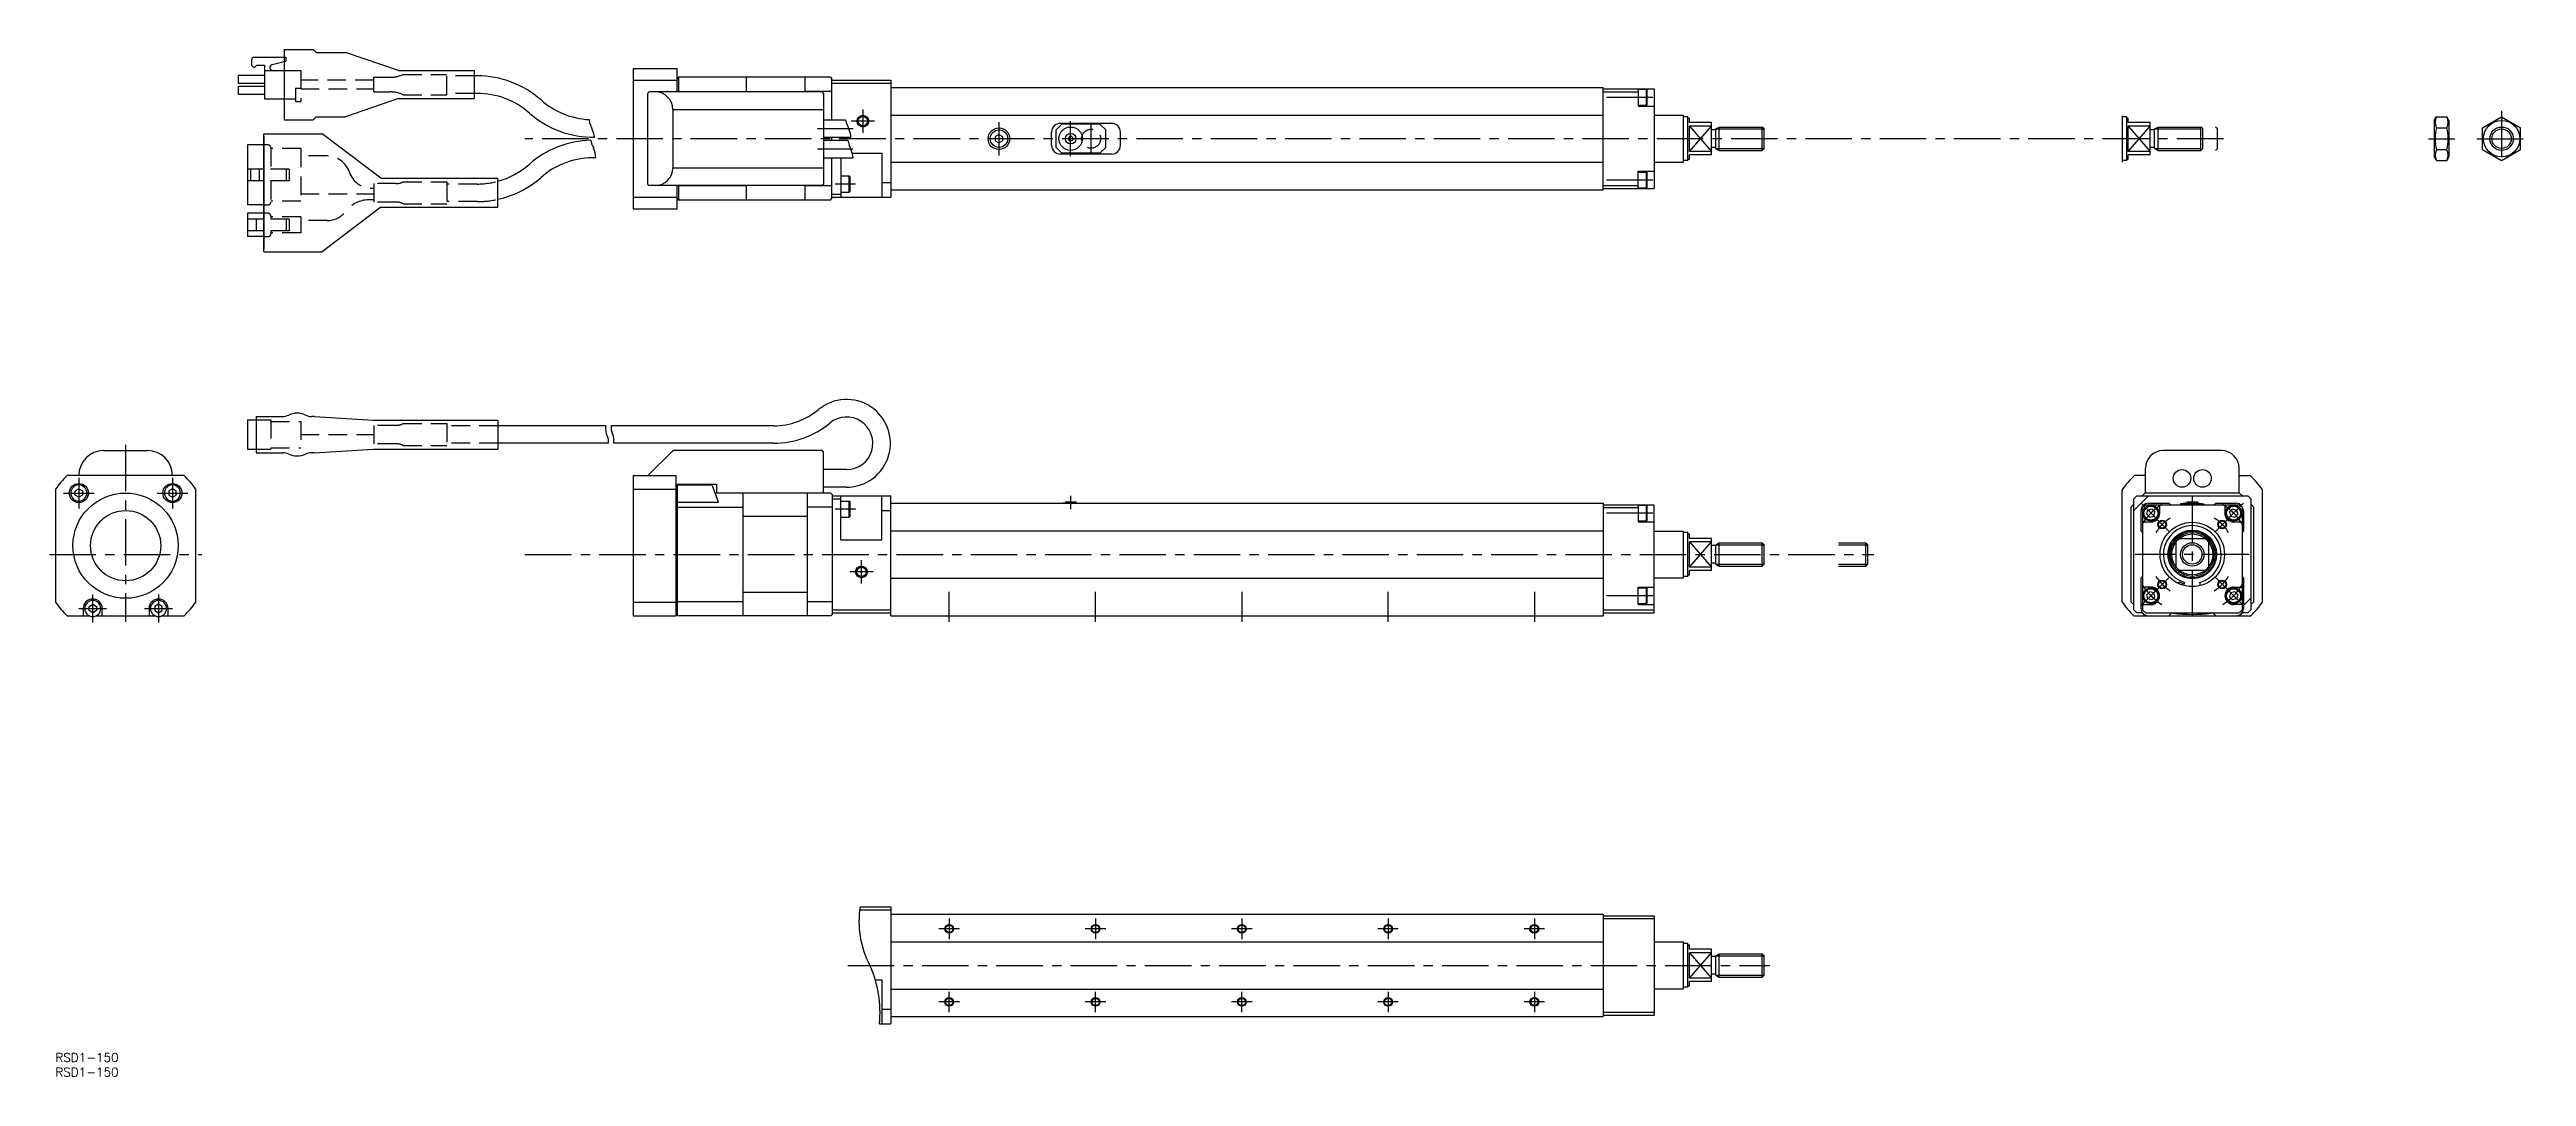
# Model space of a CAD drawing. Extents: x -2 to 845, y -8 to 343.
import ezdxf

# ---------------------------------------------------------------- set-up
doc = ezdxf.new("R2010")
doc.units = 0
doc.header["$LTSCALE"] = 0.5
for name, pattern in [('CENTER', [50.8, 31.75, -6.35, 6.35, -6.35]), ('DASHED', [19.05, 12.7, -6.35]), ('PHANTOM', [63.5, 31.75, -6.35, 6.35, -6.35, 6.35, -6.35])]:
    doc.linetypes.add(name, pattern=pattern)
for name, color, linetype in [('MSM_CENTER', 1, 'CENTER'), ('MSM_CONTINUOUS', 7, 'CONTINUOUS'), ('MSM_DASHED', 4, 'DASHED'), ('MSM_IMAGINARY', 6, 'PHANTOM'), ('MSM_NARROW', 5, 'CONTINUOUS'), ('MSM_PART_NUMBER', 7, 'CONTINUOUS')]:
    doc.layers.add(name, color=color, linetype=linetype)
doc.styles.get("Standard").update_dxf_attribs({"font": 'txt.shx', "height": 3, "bigfont": 'bigfont.shx'})

# ---------------------------------------------------------------- blocks, each defined once
blk = doc.blocks.new('*U2')
at = {"layer": 'MSM_PART_NUMBER'}
blk.add_text('RSD1-150', height=3, dxfattribs=at).set_placement((0, -3))
blk = doc.blocks.new('*U3')
at = {"layer": 'MSM_PART_NUMBER'}
blk.add_text('RSD1-150', height=3, dxfattribs=at).set_placement((0, -8))

msp = doc.modelspace()

# ---------------------------------------------------------------- linework, layer by layer
at = {"layer": 'MSM_CENTER'}
for p, q in [((276.01, 322.72), (276.01, 314.72)), ((546.01, 326.86), (527.01, 326.86)), ((836.11, 322.23), (836.11, 303.22)), ((260.51, 316.22), (272.65, 316.22)), ((280.01, 318.75), (272.01, 318.75)), ((322.51, 318.42), (322.51, 307.02)), ((347.01, 306.72), (347.01, 318.72)), ((354.01, 307.47), (354.01, 317.97)), ((741.01, 312.72), (160.51, 312.72)), ((260.51, 309.22), (272.51, 309.22)), ((811.11, 312.72), (820.11, 312.72)), ((827.61, 312.72), (844.61, 312.72)), ((273.51, 297.22), (266.51, 297.22)), ((546.01, 298.58), (527.01, 298.58)), ((24, 208.04), (24, 147.54)), ((8, 196.79), (8, 186.29)), ((40, 196.79), (40, 186.29)), ((2.75, 191.54), (13.25, 191.54)), ((34.75, 191.54), (45.25, 191.54)), ((347.01, 190.54), (347.01, 186.04)), ((712.88, 188.04), (722.6, 178.32)), ((730.38, 190.54), (730.38, 147.54)), ((747.88, 188.04), (738.16, 178.32)), ((273.51, 186.04), (266.51, 186.04)), ((546.01, 184.68), (527.01, 184.68)), ((-2, 170.54), (50, 170.54)), ((160.51, 170.54), (621.51, 170.54)), ((749.88, 170.54), (710.88, 170.54)), ((279.51, 164.54), (271.51, 164.54)), ((275.51, 160.57), (275.51, 168.57)), ((712.88, 153.04), (722.6, 162.76)), ((747.88, 153.04), (738.16, 162.76)), ((12.75, 147.29), (12.75, 156.79)), ((35.25, 156.79), (35.25, 147.29)), ((305.51, 147.54), (305.51, 157.75)), ((355.51, 147.54), (355.51, 157.75)), ((405.51, 157.75), (405.51, 147.54)), ((455.51, 147.54), (455.51, 157.75)), ((505.51, 157.75), (505.51, 147.54)), ((546.01, 156.4), (527.01, 156.4)), ((8, 152.04), (17.5, 152.04)), ((30.5, 152.04), (40, 152.04)), ((309.01, 42.5), (302.01, 42.5)), ((305.51, 46), (305.51, 39)), ((359.01, 42.5), (352.01, 42.5)), ((355.51, 46), (355.51, 39)), ((409.01, 42.5), (402.01, 42.5)), ((405.51, 46), (405.51, 39)), ((459.01, 42.5), (452.01, 42.5)), ((455.51, 46), (455.51, 39)), ((509.01, 42.5), (502.01, 42.5)), ((505.51, 46), (505.51, 39)), ((270.81, 30), (586.01, 30)), ((309.01, 17.5), (302.01, 17.5)), ((305.51, 14), (305.51, 21)), ((359.01, 17.5), (352.01, 17.5)), ((355.51, 14), (355.51, 21)), ((409.01, 17.5), (402.01, 17.5)), ((405.51, 14), (405.51, 21)), ((459.01, 17.5), (452.01, 17.5)), ((455.51, 21), (455.51, 14)), ((509.01, 17.5), (502.01, 17.5)), ((505.51, 21), (505.51, 14))]:
    msp.add_line(p, q, dxfattribs=at)
for radius, start, end in [(20, 121.38601, 148.61393), (20, 31.38607, 58.61399), (14.5, 121.16734, 148.83266), (14.5, 31.16734, 58.83266), (14.5, 211.16734, 238.83266), (14.5, 301.16734, 328.83266), (20, 211.38607, 238.61399), (20, 301.38601, 328.61393)]:
    msp.add_arc((730.38, 170.54), radius, start, end, dxfattribs=at)
at = {"layer": 'MSM_CONTINUOUS'}
for p, q in [((67.02, 339.68), (67.02, 337.88)), ((67.92, 340.58), (78.15, 340.58)), ((74.08, 338.08), (78.15, 339.12)), ((78.15, 343.22), (78.15, 319.22)), ((78.15, 343.22), (88.15, 343.22)), ((89.15, 342.22), (88.15, 343.22)), ((89.15, 342.22), (99.15, 342.22)), ((117.29, 336.02), (99.15, 342.22)), ((62.52, 334.46), (62.52, 331.76)), ((62.52, 334.46), (71.52, 334.46)), ((62.52, 331.76), (71.52, 331.76)), ((62.52, 330.68), (71.52, 330.68)), ((62.52, 330.68), (62.52, 327.98)), ((67.92, 336.98), (67.02, 337.88)), ((67.92, 336.98), (68.82, 337.88)), ((68.82, 337.88), (71.52, 337.88)), ((71.52, 337.88), (71.52, 326.36)), ((71.52, 336.08), (78.15, 336.08)), ((117.29, 336.02), (143.15, 336.02)), ((143.15, 336.02), (143.15, 326.42)), ((144.16, 334.22), (143.15, 334.22)), ((197.51, 336.72), (212.51, 336.72)), ((197.51, 336.72), (197.51, 288.72)), ((197.51, 332.72), (212.51, 332.72)), ((212.51, 328.72), (212.51, 336.72)), ((213.01, 333.72), (212.51, 333.22)), ((264.91, 333.72), (213.01, 333.72)), ((213.01, 333.72), (213.01, 328.72)), ((236.12, 333.72), (236.12, 328.72)), ((256.12, 333.72), (256.12, 328.72)), ((264.91, 333.72), (265.41, 333.22)), ((265.41, 319.22), (265.41, 333.22)), ((265.41, 332.72), (285.51, 332.72)), ((265.41, 331.72), (285.51, 331.72)), ((285.51, 332.72), (285.51, 292.72)), ((285.51, 330.22), (529.01, 330.22)), ((529.01, 295.22), (529.01, 330.22)), ((62.52, 327.98), (71.52, 327.98)), ((71.52, 326.36), (78.15, 326.36)), ((117.29, 326.42), (99.15, 320.22)), ((117.29, 326.42), (143.15, 326.42)), ((144.16, 328.22), (143.15, 328.22)), ((202.51, 297.22), (202.51, 328.22)), ((262.01, 328.72), (203.01, 328.72)), ((211.01, 322.72), (211.01, 302.72)), ((211.01, 322.72), (262.51, 322.72)), ((213.01, 328.89), (236.12, 328.89)), ((265.41, 328.89), (256.12, 328.89)), ((262.51, 328.22), (262.51, 297.22)), ((529.01, 329.72), (546.51, 329.72)), ((529.01, 328.72), (541.01, 328.72)), ((541.01, 329.72), (541.01, 323.82)), ((541.01, 329.61), (543.81, 329.61)), ((543.81, 324.11), (541.01, 324.11)), ((541.01, 323.82), (546.51, 323.82)), ((543.81, 324.11), (543.81, 329.61)), ((543.81, 329.61), (544.01, 329.27)), ((543.81, 324.11), (544.01, 324.46)), ((544.01, 324.46), (544.01, 329.27)), ((546.51, 329.72), (546.51, 295.72)), ((71.24, 274.02), (71.24, 314.42)), ((71.24, 314.42), (91.24, 314.42)), ((71.24, 313.42), (71.24, 275.02)), ((78.15, 319.22), (88.15, 319.22)), ((89.15, 320.22), (88.15, 319.22)), ((89.15, 320.22), (99.15, 320.22)), ((111.24, 299.17), (91.24, 314.42)), ((262.51, 319.22), (270.1, 319.22)), ((285.51, 320.8), (529.01, 320.8)), ((321.26, 313.44), (322.51, 314.17)), ((321.26, 313.44), (321.26, 312)), ((322.51, 314.17), (323.76, 313.44)), ((323.76, 313.44), (323.76, 312)), ((340.51, 310.47), (340.51, 314.97)), ((344.01, 317.72), (342.01, 315.72)), ((342.01, 309.72), (342.01, 315.72)), ((361.01, 317.97), (343.51, 317.97)), ((357.01, 317.72), (344.01, 317.72)), ((346.58, 313.47), (346.15, 312.72)), ((347.45, 313.47), (346.58, 313.47)), ((347.45, 313.47), (347.88, 312.72)), ((359.01, 315.72), (357.01, 317.72)), ((359.01, 309.72), (359.01, 315.72)), ((364.01, 310.47), (364.01, 314.97)), ((546.51, 320.72), (556.51, 320.72)), ((556.51, 304.72), (556.51, 320.72)), ((558.01, 320.22), (556.51, 320.22)), ((558.01, 305.22), (558.01, 320.22)), ((558.01, 319.72), (558.51, 319.72)), ((558.51, 318.22), (558.51, 319.72)), ((566.01, 318.22), (558.51, 318.22)), ((558.51, 308.39), (558.51, 317.05)), ((566.01, 317.05), (558.51, 317.05)), ((566.01, 307.22), (566.01, 318.22)), ((567.51, 315.72), (566.01, 315.72)), ((567.51, 316.05), (568.68, 316.72)), ((567.51, 309.4), (567.51, 316.05)), ((568.68, 316.72), (583.34, 316.72)), ((568.68, 308.72), (568.68, 316.72)), ((583.34, 308.72), (583.34, 316.72)), ((584.01, 316.05), (583.34, 316.72)), ((584.01, 309.4), (584.01, 316.05)), ((813.11, 318.97), (813.83, 320.23)), ((813.11, 318.97), (813.11, 306.47)), ((813.83, 320.23), (817.38, 320.23)), ((813.83, 316.47), (817.38, 316.47)), ((818.11, 318.97), (817.38, 320.23)), ((818.11, 318.97), (818.11, 306.47)), ((829.61, 316.47), (836.11, 320.23)), ((829.61, 308.97), (829.61, 316.47)), ((836.11, 320.23), (842.61, 316.47)), ((842.61, 308.97), (842.61, 316.47)), ((65.65, 310.57), (65.65, 290.07)), ((71.24, 310.57), (65.65, 310.57)), ((262.51, 313.22), (271.92, 313.22)), ((262.51, 312.22), (270.88, 312.22)), ((262.51, 306.22), (272.73, 306.22)), ((265.41, 312.22), (265.41, 313.22)), ((265.41, 292.22), (265.41, 306.22)), ((268.51, 306.22), (268.51, 292.72)), ((272.41, 307.72), (282.51, 307.72)), ((282.51, 307.72), (282.51, 292.72)), ((321.26, 312), (322.51, 311.28)), ((322.51, 311.28), (323.76, 312)), ((342.01, 309.72), (344.01, 307.72)), ((361.01, 307.47), (343.51, 307.47)), ((357.01, 307.72), (344.01, 307.72)), ((346.15, 312.72), (346.58, 311.97)), ((347.45, 311.97), (346.58, 311.97)), ((347.88, 312.72), (347.45, 311.97)), ((359.01, 309.72), (357.01, 307.72)), ((558.01, 305.22), (556.51, 305.22)), ((558.01, 305.72), (558.51, 305.72)), ((566.01, 308.39), (558.51, 308.39)), ((566.01, 307.22), (558.51, 307.22)), ((558.51, 305.72), (558.51, 307.22)), ((567.51, 309.72), (566.01, 309.72)), ((567.51, 309.4), (568.68, 308.72)), ((568.68, 308.72), (583.34, 308.72)), ((584.01, 309.4), (583.34, 308.72)), ((813.11, 306.47), (813.83, 305.22)), ((813.83, 308.97), (817.38, 308.97)), ((813.83, 305.22), (817.38, 305.22)), ((818.11, 306.47), (817.38, 305.22)), ((829.61, 308.97), (836.11, 305.22)), ((836.11, 305.22), (842.61, 308.97)), ((71.24, 302.32), (65.65, 302.32)), ((71.24, 298.32), (65.65, 298.32)), ((66.65, 302.32), (66.65, 298.32)), ((69.65, 302.32), (69.65, 298.32)), ((111.24, 299.17), (151.24, 299.17)), ((151.24, 289.27), (151.24, 299.17)), ((262.01, 296.72), (203.01, 296.72)), ((211.01, 302.72), (262.51, 302.72)), ((212.51, 288.72), (212.51, 296.72)), ((213.01, 296.72), (213.01, 291.72)), ((236.12, 296.56), (213.01, 296.56)), ((236.12, 296.72), (236.12, 291.72)), ((256.12, 296.72), (256.12, 291.72)), ((265.41, 296.56), (256.12, 296.56)), ((268.51, 299.97), (271.31, 299.97)), ((271.31, 294.47), (271.31, 299.97)), ((271.51, 299.77), (271.31, 299.97)), ((271.51, 299.77), (271.51, 294.67)), ((282.41, 297.72), (285.41, 297.72)), ((285.51, 304.64), (529.01, 304.64)), ((529.01, 296.72), (541.01, 296.72)), ((541.01, 295.72), (541.01, 301.62)), ((541.01, 301.62), (546.51, 301.62)), ((541.01, 301.33), (543.81, 301.33)), ((543.81, 295.83), (543.81, 301.33)), ((543.81, 301.33), (544.01, 300.98)), ((544.01, 296.18), (544.01, 300.98)), ((546.51, 304.72), (556.51, 304.72)), ((71.24, 290.07), (65.65, 290.07)), ((111.24, 289.27), (91.24, 274.02)), ((111.24, 289.27), (151.24, 289.27)), ((197.51, 292.72), (212.51, 292.72)), ((197.51, 288.72), (212.51, 288.72)), ((212.51, 292.22), (213.01, 291.72)), ((264.91, 291.72), (213.01, 291.72)), ((264.91, 291.72), (265.41, 292.22)), ((265.41, 293.72), (268.51, 293.72)), ((265.41, 292.72), (285.51, 292.72)), ((268.51, 294.47), (271.31, 294.47)), ((271.51, 294.67), (271.31, 294.47)), ((285.51, 295.22), (529.01, 295.22)), ((529.01, 295.72), (546.51, 295.72)), ((543.81, 295.83), (541.01, 295.83)), ((543.81, 295.83), (544.01, 296.18)), ((71.24, 287.22), (65.65, 287.22)), ((65.65, 287.22), (65.65, 279.22)), ((71.24, 285.22), (65.65, 285.22)), ((71.24, 281.22), (65.65, 281.22)), ((68.65, 285.22), (68.65, 281.22)), ((92.87, 284.72), (92.35, 284.72)), ((71.24, 279.22), (65.65, 279.22)), ((71.24, 274.02), (91.24, 274.02)), ((65.65, 216.54), (68.61, 216.54)), ((65.65, 216.54), (65.65, 206.54)), ((68.61, 217.74), (68.61, 205.34)), ((68.61, 217.74), (77.7, 217.74)), ((88.61, 217.74), (87.51, 217.74)), ((88.61, 217.74), (108.61, 216.49)), ((108.61, 216.49), (151.24, 216.49)), ((151.24, 216.49), (151.24, 206.59)), ((188.18, 214.54), (151.24, 214.54)), ((245.49, 214.54), (189.99, 214.54)), ((16.5, 206.04), (31.5, 206.04)), ((65.65, 206.54), (68.61, 206.54)), ((68.61, 205.34), (77.7, 205.34)), ((88.61, 205.34), (87.51, 205.34)), ((88.61, 205.34), (108.61, 206.59)), ((108.61, 206.59), (151.24, 206.59)), ((189.02, 208.54), (151.24, 208.54)), ((245.49, 208.54), (190.84, 208.54)), ((210.87, 205.9), (202.51, 197.54)), ((262.01, 206.04), (211.22, 206.04)), ((262.51, 192.13), (262.51, 205.54)), ((740.38, 206.04), (720.38, 206.04)), ((44, 197.54), (4, 197.54)), ((197.51, 197.54), (212.01, 197.54)), ((197.51, 197.54), (197.51, 149.54)), ((212.01, 197.54), (212.01, 149.54)), ((270.41, 199.54), (262.51, 199.54)), ((714.38, 197.54), (710.6, 197.54)), ((714.38, 191.54), (714.38, 200.04)), ((746.38, 191.54), (746.38, 200.04)), ((746.38, 197.54), (750.15, 197.54)), ((0, 192.82), (0, 154.26)), ((6.75, 192.26), (8, 192.98)), ((6.75, 190.82), (6.75, 192.26)), ((8, 190.1), (6.75, 190.82)), ((8, 192.99), (9.25, 192.26)), ((9.25, 190.82), (8, 190.1)), ((9.25, 192.26), (9.25, 190.82)), ((40, 192.99), (38.75, 192.26)), ((38.75, 192.26), (38.75, 190.82)), ((38.75, 190.82), (40, 190.1)), ((41.25, 192.26), (40, 192.98)), ((40, 190.1), (41.25, 190.82)), ((41.25, 190.82), (41.25, 192.26)), ((48, 154.26), (48, 192.82)), ((197.51, 192.82), (212.01, 192.82)), ((212.01, 194.54), (226.01, 194.54)), ((212.51, 194.34), (212.01, 193.84)), ((212.51, 149.54), (212.51, 194.34)), ((212.51, 194.34), (224.16, 194.34)), ((212.51, 188.38), (226.68, 188.38)), ((212.51, 186.7), (235.01, 186.7)), ((212.56, 194.34), (212.56, 149.54)), ((226.68, 188.38), (224.63, 194.01)), ((265.01, 191.54), (225.53, 191.54)), ((226.01, 194.54), (226.01, 191.54)), ((235.01, 191.54), (235.01, 149.54)), ((257.01, 191.54), (257.01, 149.54)), ((265.51, 186.7), (257.01, 186.7)), ((270.41, 193.54), (262.51, 193.54)), ((265.01, 191.54), (265.51, 191.04)), ((265.51, 191.04), (265.51, 150.04)), ((265.51, 190.54), (285.51, 190.54)), ((265.51, 189.54), (268.51, 189.54)), ((268.51, 175.54), (268.51, 190.54)), ((268.51, 188.79), (271.31, 188.79)), ((271.31, 183.29), (271.31, 188.79)), ((271.51, 188.59), (271.31, 188.79)), ((271.51, 188.59), (271.51, 183.49)), ((282.51, 175.54), (282.51, 190.54)), ((285.51, 149.54), (285.51, 190.54)), ((285.51, 188.04), (529.01, 188.04)), ((345.21, 188.14), (344.33, 188.04)), ((345.21, 188.54), (348.81, 188.54)), ((345.21, 188.54), (345.21, 188.14)), ((345.21, 188.14), (348.81, 188.14)), ((348.81, 188.54), (348.81, 188.14)), ((348.81, 188.14), (349.69, 188.04)), ((529.01, 188.04), (529.01, 149.54)), ((529.01, 187.54), (546.51, 187.54)), ((529.01, 186.54), (541.01, 186.54)), ((541.01, 187.54), (541.01, 181.64)), ((541.01, 187.43), (543.81, 187.43)), ((543.81, 181.93), (543.81, 187.43)), ((543.81, 187.43), (544.01, 187.09)), ((544.01, 182.28), (544.01, 187.09)), ((546.51, 150.54), (546.51, 187.54)), ((706.38, 154.26), (706.38, 192.61)), ((710.38, 187.7), (709.38, 186.7)), ((709.38, 186.7), (709.38, 154.38)), ((710.38, 189.54), (711.38, 190.54)), ((715.38, 190.54), (710.38, 185.54)), ((710.38, 151.54), (710.38, 189.54)), ((711.38, 190.54), (749.38, 190.54)), ((714.22, 191.54), (713.22, 190.54)), ((714.38, 187.54), (713.38, 186.54)), ((713.38, 186.54), (713.38, 151.54)), ((746.54, 191.54), (714.22, 191.54)), ((714.38, 187.54), (746.38, 187.54)), ((715.38, 188.04), (722.29, 188.04)), ((719.28, 184.64), (719.28, 187.54)), ((722.44, 187.98), (722.88, 187.54)), ((728.58, 188.14), (726.38, 187.89)), ((726.38, 187.89), (734.38, 187.89)), ((726.38, 187.89), (726.38, 187.54)), ((728.58, 188.54), (732.18, 188.54)), ((728.58, 188.54), (728.58, 188.14)), ((728.58, 188.14), (732.18, 188.14)), ((732.18, 188.54), (732.18, 188.14)), ((732.18, 188.14), (734.38, 187.89)), ((734.38, 187.89), (734.38, 187.54)), ((738.32, 187.98), (737.88, 187.54)), ((738.46, 188.04), (745.38, 188.04)), ((741.48, 187.54), (741.48, 184.64)), ((746.38, 187.54), (747.38, 186.54)), ((747.54, 190.54), (746.54, 191.54)), ((747.38, 186.54), (747.38, 151.54)), ((749.38, 190.54), (750.38, 189.54)), ((750.38, 189.54), (750.38, 151.54)), ((751.38, 186.7), (750.38, 187.7)), ((751.38, 154.38), (751.38, 186.7)), ((754.38, 154.26), (754.38, 192.61)), ((235.01, 183.61), (257.01, 183.61)), ((268.51, 183.29), (271.31, 183.29)), ((271.51, 183.49), (271.31, 183.29)), ((282.51, 185.54), (285.51, 185.54)), ((285.51, 178.62), (529.01, 178.62)), ((543.81, 181.93), (541.01, 181.93)), ((541.01, 181.64), (546.51, 181.64)), ((543.81, 181.93), (544.01, 182.28)), ((546.51, 178.54), (556.51, 178.54)), ((556.51, 162.54), (556.51, 178.54)), ((558.01, 178.04), (556.51, 178.04)), ((558.01, 163.04), (558.01, 178.04)), ((712.88, 178.62), (712.88, 185.54)), ((712.94, 178.48), (713.38, 178.04)), ((713.38, 181.64), (716.28, 181.64)), ((714.84, 184.31), (715.21, 185.7)), ((714.84, 184.31), (715.86, 183.29)), ((715.21, 185.7), (716.61, 186.08)), ((715.86, 183.29), (717.26, 183.66)), ((716.61, 186.08), (717.63, 185.06)), ((717.26, 183.66), (717.63, 185.06)), ((744.15, 186.08), (743.13, 185.06)), ((743.13, 185.06), (743.5, 183.66)), ((743.5, 183.66), (744.89, 183.29)), ((744.15, 186.08), (745.54, 185.7)), ((744.48, 181.64), (747.38, 181.64)), ((745.91, 184.31), (744.89, 183.29)), ((745.54, 185.7), (745.91, 184.31)), ((747.82, 178.48), (747.38, 178.04)), ((747.88, 185.54), (747.88, 178.62)), ((268.51, 175.54), (282.51, 175.54)), ((558.01, 177.54), (558.51, 177.54)), ((558.51, 176.04), (558.51, 177.54)), ((566.01, 176.04), (558.51, 176.04)), ((558.51, 166.21), (558.51, 174.87)), ((566.01, 174.87), (558.51, 174.87)), ((566.01, 165.04), (566.01, 176.04)), ((567.51, 173.54), (566.01, 173.54)), ((567.51, 173.87), (568.68, 174.54)), ((567.51, 167.22), (567.51, 173.87)), ((568.68, 174.54), (583.34, 174.54)), ((568.68, 166.54), (568.68, 174.54)), ((583.34, 166.54), (583.34, 174.54)), ((584.01, 173.87), (583.34, 174.54)), ((584.01, 167.22), (584.01, 173.87)), ((724.88, 166.21), (724.88, 174.87)), ((726.05, 176.04), (734.71, 176.04)), ((735.88, 174.87), (735.88, 166.21)), ((285.51, 162.46), (529.01, 162.46)), ((546.51, 162.54), (556.51, 162.54)), ((558.01, 163.04), (556.51, 163.04)), ((558.01, 163.54), (558.51, 163.54)), ((566.01, 166.21), (558.51, 166.21)), ((566.01, 165.04), (558.51, 165.04)), ((558.51, 163.54), (558.51, 165.04)), ((567.51, 167.54), (566.01, 167.54)), ((567.51, 167.22), (568.68, 166.54)), ((568.68, 166.54), (583.34, 166.54)), ((584.01, 167.22), (583.34, 166.54)), ((712.88, 152.04), (712.88, 162.46)), ((712.94, 162.6), (713.38, 163.04)), ((734.71, 165.04), (726.05, 165.04)), ((727.68, 160.47), (727.82, 161)), ((733.22, 159.92), (732.93, 161)), ((747.82, 162.6), (747.38, 163.04)), ((747.88, 162.46), (747.88, 152.04)), ((11.5, 152.76), (12.75, 153.48)), ((11.5, 151.32), (11.5, 152.76)), ((12.75, 153.49), (14, 152.76)), ((14, 152.76), (14, 151.32)), ((35.25, 153.49), (34, 152.76)), ((34, 152.76), (34, 151.32)), ((36.5, 152.76), (35.25, 153.48)), ((36.5, 151.32), (36.5, 152.76)), ((197.51, 154.26), (212.01, 154.26)), ((235.01, 154.38), (212.51, 154.38)), ((257.01, 157.48), (235.01, 157.48)), ((265.51, 154.38), (257.01, 154.38)), ((541.01, 159.4), (546.51, 159.4)), ((541.01, 153.4), (541.01, 159.4)), ((541.01, 159.15), (543.81, 159.15)), ((543.81, 153.65), (541.01, 153.65)), ((541.01, 153.4), (546.51, 153.4)), ((543.81, 153.65), (543.81, 159.15)), ((543.81, 159.15), (544.01, 158.8)), ((543.81, 153.65), (544.01, 154)), ((544.01, 154), (544.01, 158.8)), ((709.38, 154.38), (710.38, 153.38)), ((716.28, 159.4), (713.38, 159.4)), ((713.38, 153.4), (716.28, 153.4)), ((714.84, 156.77), (715.86, 157.79)), ((715.21, 155.38), (714.84, 156.77)), ((716.61, 155.01), (715.21, 155.38)), ((717.26, 157.42), (715.86, 157.79)), ((716.61, 155.01), (717.63, 156.03)), ((717.63, 156.03), (717.26, 157.42)), ((743.5, 157.42), (743.12, 156.03)), ((744.15, 155.01), (743.13, 156.03)), ((744.89, 157.79), (743.5, 157.42)), ((745.54, 155.38), (744.15, 155.01)), ((744.48, 159.4), (747.38, 159.4)), ((747.38, 153.4), (744.48, 153.4)), ((745.91, 156.77), (744.89, 157.79)), ((745.91, 156.77), (745.54, 155.38)), ((750.38, 155.54), (747.88, 153.04)), ((750.38, 153.38), (751.38, 154.38)), ((4, 149.54), (9.5, 149.54)), ((9.5, 152.04), (9.5, 149.54)), ((9.5, 149.54), (11.6, 149.54)), ((12.75, 150.6), (11.5, 151.32)), ((14, 151.32), (12.75, 150.6)), ((13.9, 149.54), (16, 149.54)), ((16, 149.54), (16, 152.04)), ((16, 149.54), (32, 149.54)), ((32, 152.04), (32, 149.54)), ((32, 149.54), (34.1, 149.54)), ((34, 151.32), (35.25, 150.6)), ((35.25, 150.6), (36.5, 151.32)), ((36.4, 149.54), (38.5, 149.54)), ((38.5, 149.54), (38.5, 152.04)), ((38.5, 149.54), (44, 149.54)), ((197.51, 149.54), (212.01, 149.54)), ((212.01, 150.04), (212.51, 149.54)), ((265.01, 149.54), (212.56, 149.54)), ((265.01, 149.54), (265.51, 150.04)), ((265.51, 151.54), (285.51, 151.54)), ((265.51, 150.54), (285.51, 150.54)), ((285.51, 149.54), (529.01, 149.54)), ((529.01, 151.54), (546.51, 151.54)), ((529.01, 150.54), (546.51, 150.54)), ((711.38, 150.54), (710.38, 151.54)), ((710.38, 149.54), (750.38, 149.54)), ((713.38, 150.54), (711.38, 150.54)), ((714.22, 149.54), (713.22, 150.54)), ((713.38, 151.54), (714.38, 150.54)), ((714.38, 150.54), (746.38, 150.54)), ((722.44, 149.6), (723.02, 150.18)), ((738.32, 149.6), (737.73, 150.18)), ((747.38, 151.54), (746.38, 150.54)), ((747.54, 150.54), (746.54, 149.54)), ((749.38, 150.54), (747.38, 150.54)), ((750.38, 151.54), (749.38, 150.54)), ((274.92, 49), (285.51, 49)), ((275.06, 50), (285.51, 50)), ((285.51, 50), (285.51, 10)), ((285.51, 47.5), (529.01, 47.5)), ((529.01, 47.5), (529.01, 12.5)), ((529.01, 47), (546.51, 47)), ((529.01, 46), (546.51, 46)), ((546.51, 47), (546.51, 13)), ((285.51, 38.08), (529.01, 38.08)), ((546.51, 38), (556.51, 38)), ((556.51, 22), (556.51, 38)), ((558.01, 37.5), (556.51, 37.5)), ((558.01, 22.5), (558.01, 37.5)), ((558.01, 37), (558.51, 37)), ((558.51, 35.5), (558.51, 37)), ((566.01, 35.5), (558.51, 35.5)), ((558.51, 25.67), (558.51, 34.33)), ((566.01, 34.33), (558.51, 34.33)), ((566.01, 24.5), (566.01, 35.5)), ((567.51, 33.32), (568.68, 34)), ((568.68, 34), (583.34, 34)), ((568.68, 26), (568.68, 34)), ((583.34, 26), (583.34, 34)), ((584.01, 33.32), (583.34, 34)), ((566.01, 25.67), (558.51, 25.67)), ((567.51, 33), (566.01, 33)), ((567.51, 27), (566.01, 27)), ((567.51, 26.68), (567.51, 33.32)), ((567.51, 26.68), (568.68, 26)), ((568.68, 26), (583.34, 26)), ((584.01, 26.68), (583.34, 26)), ((584.01, 26.68), (584.01, 33.32)), ((280.28, 25), (282.51, 25)), ((282.51, 25), (282.51, 10)), ((285.51, 21.92), (529.01, 21.92)), ((546.51, 22), (556.51, 22)), ((558.01, 22.5), (556.51, 22.5)), ((558.01, 23), (558.51, 23)), ((566.01, 24.5), (558.51, 24.5)), ((558.51, 23), (558.51, 24.5)), ((281.65, 10), (285.51, 10)), ((282.51, 15), (285.51, 15)), ((285.51, 12.5), (529.01, 12.5)), ((529.01, 14), (546.51, 14)), ((529.01, 13), (546.51, 13))]:
    msp.add_line(p, q, dxfattribs=at)
for centre, radius in [((276.01, 318.72), 1.62), ((322.51, 312.72), 3.7), ((322.51, 312.72), 3), ((347.01, 312.72), 4), ((347.01, 312.72), 1.8), ((836.11, 312.72), 6.25), ((836.11, 312.72), 3.32), ((8, 191.54), 3.25), ((40, 191.54), 3.25), ((726.88, 196.54), 3), ((733.88, 196.54), 3), ((24, 173.54), 18), ((716.23, 184.68), 2.75), ((716.23, 184.68), 2.4), ((744.52, 184.68), 2.75), ((744.52, 184.68), 2.4), ((24, 173.54), 12), ((720.12, 180.79), 1.23), ((730.38, 170.54), 11), ((730.38, 170.54), 8.3), ((730.38, 170.54), 8), ((730.38, 170.54), 7.5), ((740.63, 180.79), 1.23), ((730.38, 170.54), 7), ((730.38, 170.54), 4), ((275.51, 164.57), 1.62), ((720.12, 160.29), 1.23), ((740.63, 160.29), 1.23), ((716.23, 156.4), 2.75), ((716.23, 156.4), 2.4), ((744.52, 156.4), 2.75), ((744.52, 156.4), 2.4), ((305.51, 42.5), 1.23), ((355.51, 42.5), 1.23), ((405.51, 42.5), 1.23), ((455.51, 42.5), 1.23), ((505.51, 42.5), 1.23), ((305.51, 17.5), 1.23), ((355.51, 17.5), 1.23), ((405.51, 17.5), 1.23), ((455.51, 17.5), 1.23), ((505.51, 17.5), 1.23)]:
    msp.add_circle(centre, radius, dxfattribs=at)
for centre, radius, start, end in [((67.92, 339.68), 0.9, 89.99998, 179.99996), ((74.33, 337.1), 1.01, 104.38142, 270), ((144.16, 301.22), 33, 48.59038, 90), ((144.16, 301.22), 27, 48.59038, 90), ((183.85, 346.22), 27, 228.59038, 267.00606), ((203.01, 328.22), 0.5, 90, 180), ((205.01, 322.72), 6, 0, 90), ((262.01, 328.22), 0.5, 0, 90), ((183.85, 346.22), 33, 228.59038, 270.76618), ((343.51, 314.97), 3, 90, 180.00001), ((361.01, 314.97), 3, 0, 90), ((817.3, 318.35), 3.94, 151.59451, 208.40544), ((828.42, 312.72), 15.07, 165.57566, 194.42423), ((813.91, 318.35), 3.94, 331.59456, 28.40544), ((802.79, 312.72), 15.07, 345.57572, 14.42428), ((183.85, 279.22), 33, 91.53857, 131.40962), ((183.85, 279.22), 27, 88.1084, 131.40962), ((343.51, 310.47), 3, 179.99999, 270), ((361.01, 310.47), 3, 270, 0), ((817.3, 307.09), 3.94, 151.59456, 208.40549), ((813.91, 307.09), 3.94, 331.59456, 28.40544), ((144.16, 324.22), 27, 285.20706, 311.40962), ((144.16, 324.22), 33, 282.39298, 311.40962), ((203.01, 297.22), 0.5, 180, 269.99825), ((205.01, 302.72), 6, 270, 0), ((262.01, 297.22), 0.5, 270, 0), ((270.41, 208.54), 15, 270, 129.71514), ((77.7, 222.54), 4.8, 270, 295.26441), ((82.61, 212.14), 6.7, 64.73559, 115.26441), ((87.51, 222.54), 4.8, 244.73559, 270), ((245.49, 238.54), 24, 270, 309.71514), ((245.49, 238.54), 24, 270, 309.71514), ((245.49, 238.54), 24, 270, 309.71514), ((245.49, 238.54), 30, 270, 309.71514), ((270.41, 208.54), 9, 270, 129.71514), ((16.5, 197.54), 8.5, 90, 180), ((31.5, 197.54), 8.5, 0, 90), ((77.7, 200.54), 4.8, 64.73559, 90), ((82.61, 210.94), 6.7, 244.73559, 295.26441), ((87.51, 200.54), 4.8, 90, 115.26441), ((211.22, 205.54), 0.5, 90, 135), ((262.01, 205.54), 0.5, 0, 90), ((720.38, 200.04), 6, 90, 180), ((740.38, 200.04), 6, 360, 90), ((24, 176.54), 29, 133.60282, 145.85158), ((24, 176.54), 29, 34.14842, 46.39718), ((730.38, 176.33), 29, 132.99785, 145.85158), ((730.38, 176.33), 29, 34.14842, 47.00215), ((8, 191.54), 2.75, 180.00029, 180), ((40, 191.54), 2.75, 0, 359.99971), ((224.16, 193.84), 0.5, 20, 90), ((262.01, 192.13), 0.5, 270, 0), ((715.38, 185.54), 2.5, 90, 180.00001), ((722.29, 187.84), 0.2, 45, 90), ((738.46, 187.84), 0.2, 90, 135), ((745.38, 185.54), 2.5, 0, 90), ((713.08, 178.62), 0.2, 179.99999, 225), ((716.28, 184.64), 3, 270, 0), ((730.38, 170.54), 9.88, 285, 255), ((744.48, 184.64), 3, 179.99999, 270), ((747.68, 178.62), 0.2, 315, 0), ((713.08, 162.46), 0.2, 135, 180.00001), ((725.98, 158.92), 2, 69.26296, 110.48815), ((747.68, 162.46), 0.2, 0, 45), ((24, 170.54), 29, 214.14842, 226.39718), ((12.75, 152.04), 3.25, 0, 180), ((12.75, 152.04), 2.75, 180.00029, 180), ((35.25, 152.04), 3.25, 0, 180), ((35.25, 152.04), 2.75, 0, 359.99971), ((24, 170.54), 29, 313.60282, 325.85158), ((730.38, 170.54), 29, 214.14842, 226.39718), ((716.23, 156.4), 3, 270.81029, 89.18971), ((730.38, 170.54), 10.43, 249.26296, 255), ((744.52, 156.4), 3, 90.81029, 269.18971), ((730.38, 170.54), 29, 313.60282, 325.85158), ((715.38, 152.04), 2.5, 179.99999, 270), ((722.29, 149.74), 0.2, 270, 315), ((723.73, 149.48), 1, 82.50737, 135), ((730.38, 200.04), 50, 262.50737, 277.49263), ((737.03, 149.48), 1, 45, 97.49263), ((738.46, 149.74), 0.2, 225, 270), ((745.38, 152.04), 2.5, 270, 0)]:
    msp.add_arc(centre, radius, start, end, dxfattribs=at)
at = {"layer": 'MSM_DASHED'}
for p, q in [((78.15, 340.58), (78.72, 340.58)), ((78.15, 339.12), (78.72, 339.27)), ((78.72, 340.58), (78.72, 339.27)), ((78.15, 336.08), (83.85, 336.08)), ((83.85, 336.08), (83.85, 325.46)), ((108.85, 332.72), (83.85, 332.72)), ((108.85, 333.72), (114.49, 333.72)), ((108.85, 328.72), (108.85, 333.72)), ((118.85, 334.72), (133.85, 334.72)), ((133.85, 327.72), (133.85, 334.72)), ((143.15, 334.22), (133.85, 334.22)), ((78.15, 326.36), (82.05, 326.36)), ((82.05, 329.96), (83.85, 329.96)), ((82.05, 329.96), (82.05, 325.46)), ((82.05, 325.46), (83.85, 325.46)), ((83.85, 329.72), (108.85, 329.72)), ((108.85, 328.72), (114.49, 328.72)), ((118.85, 327.72), (133.85, 327.72)), ((143.15, 328.22), (133.85, 328.22)), ((72.65, 310.57), (71.24, 310.57)), ((73.65, 309.57), (73.65, 302.32)), ((83.85, 309.32), (73.65, 309.32)), ((83.85, 309.32), (83.85, 291.32)), ((92.87, 306.82), (83.85, 306.82)), ((92.87, 306.82), (92.35, 306.82)), ((79.85, 302.32), (71.24, 302.32)), ((79.85, 298.32), (71.24, 298.32)), ((73.65, 298.32), (73.65, 291.07)), ((78.85, 302.32), (78.85, 298.32)), ((79.85, 302.32), (79.85, 298.32)), ((116.47, 297.37), (108.85, 297.37)), ((108.85, 297.37), (108.85, 291.07)), ((118.85, 297.97), (133.85, 297.97)), ((133.85, 297.97), (133.85, 290.47)), ((144.16, 297.22), (133.85, 297.22)), ((71.24, 290.07), (72.65, 290.07)), ((83.85, 291.32), (73.65, 291.32)), ((83.85, 293.82), (108.85, 293.82)), ((108.85, 291.82), (107.2, 291.82)), ((108.07, 295.82), (108.85, 295.82)), ((116.47, 291.07), (108.85, 291.07)), ((118.85, 290.47), (133.85, 290.47)), ((144.16, 291.22), (133.85, 291.22)), ((72.65, 287.22), (71.24, 287.22)), ((73.65, 286.22), (73.65, 285.22)), ((83.85, 285.97), (73.65, 285.97)), ((79.85, 285.22), (73.65, 285.22)), ((79.85, 281.22), (73.65, 281.22)), ((73.65, 281.22), (73.65, 280.22)), ((83.85, 280.47), (73.65, 280.47)), ((78.85, 285.22), (78.85, 281.22)), ((79.85, 285.22), (79.85, 281.22)), ((83.85, 285.97), (83.85, 280.47)), ((92.87, 284.72), (83.85, 284.72)), ((71.24, 279.22), (72.65, 279.22)), ((68.61, 216.54), (73.65, 216.54)), ((73.65, 216.54), (73.65, 206.54)), ((73.65, 216.04), (83.85, 216.04)), ((83.85, 216.04), (83.85, 207.04)), ((116.47, 214.69), (108.85, 214.69)), ((108.85, 214.69), (108.85, 208.39)), ((118.85, 215.29), (133.85, 215.29)), ((133.85, 215.29), (133.85, 207.79)), ((151.24, 214.54), (133.85, 214.54)), ((68.61, 206.54), (73.65, 206.54)), ((73.65, 207.04), (83.85, 207.04)), ((83.85, 211.54), (108.85, 211.54)), ((116.47, 208.39), (108.85, 208.39)), ((118.85, 207.79), (133.85, 207.79)), ((151.24, 208.54), (133.85, 208.54))]:
    msp.add_line(p, q, dxfattribs=at)
msp.add_circle((354.01, 312.72), 3.25, dxfattribs=at)
for centre, radius, start, end in [((114.49, 343.72), 10, 270, 295.84193), ((114.49, 318.72), 10, 64.15807, 90), ((72.65, 309.57), 1, 0, 90), ((92.87, 298.82), 8, 18.20996, 90), ((108.07, 303.82), 8, 198.20996, 270), ((116.47, 302.37), 5, 270, 298.35764), ((144.16, 324.22), 27, 270, 285.20706), ((72.65, 291.07), 1, 270, 0), ((92.87, 292.72), 8, 270, 322.73117), ((107.2, 281.82), 10, 90, 142.73117), ((116.47, 286.07), 5, 61.64236, 90), ((144.16, 324.22), 33, 270, 282.39298), ((72.65, 286.22), 1, 359.99999, 90), ((72.65, 280.22), 1, 270, 0.00001), ((116.47, 219.69), 5, 270, 298.35764), ((116.47, 203.39), 5, 61.64236, 90)]:
    msp.add_arc(centre, radius, start, end, dxfattribs=at)
at = {"layer": 'MSM_IMAGINARY'}
for p, q in [((706.51, 304.72), (706.51, 320.72)), ((708.01, 320.22), (706.51, 320.22)), ((708.01, 305.22), (708.01, 320.22)), ((708.01, 319.72), (708.51, 319.72)), ((708.51, 318.22), (708.51, 319.72)), ((716.01, 318.22), (708.51, 318.22)), ((708.51, 308.39), (708.51, 317.05)), ((716.01, 317.05), (708.51, 317.05)), ((716.01, 307.22), (716.01, 318.22)), ((717.51, 315.72), (716.01, 315.72)), ((717.51, 316.05), (718.68, 316.72)), ((717.51, 309.4), (717.51, 316.05)), ((717.51, 316.05), (734.01, 316.05)), ((718.68, 316.72), (733.34, 316.72)), ((718.68, 308.72), (718.68, 316.72)), ((733.34, 308.72), (733.34, 316.72)), ((734.01, 316.05), (733.34, 316.72)), ((734.01, 309.4), (734.01, 316.05)), ((739.01, 316.05), (738.34, 316.72)), ((739.01, 309.4), (739.01, 316.05)), ((708.01, 305.22), (706.51, 305.22)), ((708.01, 305.72), (708.51, 305.72)), ((716.01, 308.39), (708.51, 308.39)), ((716.01, 307.22), (708.51, 307.22)), ((708.51, 305.72), (708.51, 307.22)), ((717.51, 309.72), (716.01, 309.72)), ((717.51, 309.4), (734.01, 309.4)), ((717.51, 309.4), (718.68, 308.72)), ((718.68, 308.72), (733.34, 308.72)), ((734.01, 309.4), (733.34, 308.72)), ((739.01, 309.4), (738.34, 308.72)), ((609.51, 174.54), (618.84, 174.54)), ((609.51, 173.87), (619.51, 173.87)), ((618.84, 166.54), (618.84, 174.54)), ((619.51, 173.87), (618.84, 174.54)), ((619.51, 167.22), (619.51, 173.87)), ((609.51, 167.22), (619.51, 167.22)), ((609.51, 166.54), (618.84, 166.54)), ((619.51, 167.22), (618.84, 166.54))]:
    msp.add_line(p, q, dxfattribs=at)
at = {"layer": 'MSM_NARROW'}
for p, q in [((558.51, 317.05), (566.01, 308.39)), ((558.51, 308.39), (566.01, 317.05)), ((567.51, 316.05), (584.01, 316.05)), ((708.51, 308.39), (716.01, 317.05)), ((708.51, 317.05), (716.01, 308.39)), ((567.51, 309.4), (584.01, 309.4)), ((558.51, 174.87), (566.01, 166.21)), ((558.51, 166.21), (566.01, 174.87)), ((567.51, 173.87), (584.01, 173.87)), ((567.51, 167.22), (584.01, 167.22)), ((558.51, 34.33), (566.01, 25.67)), ((558.51, 25.67), (566.01, 34.33)), ((567.51, 33.32), (584.01, 33.32)), ((567.51, 26.68), (584.01, 26.68))]:
    msp.add_line(p, q, dxfattribs=at)
for centre, radius in [((276.01, 318.72), 2), ((836.11, 312.72), 4), ((720.12, 180.79), 1.5), ((740.63, 180.79), 1.5), ((730.38, 170.54), 3.32), ((275.51, 164.57), 2), ((720.12, 160.29), 1.5), ((740.63, 160.29), 1.5), ((305.51, 42.5), 1.5), ((355.51, 42.5), 1.5), ((405.51, 42.5), 1.5), ((455.51, 42.5), 1.5), ((505.51, 42.5), 1.5), ((305.51, 17.5), 1.5), ((355.51, 17.5), 1.5), ((405.51, 17.5), 1.5), ((455.51, 17.5), 1.5), ((505.51, 17.5), 1.5)]:
    msp.add_circle(centre, radius, dxfattribs=at)
for centre, radius, start, end in [((192.91, 320.57), 10.56, 187.15575, 208.20524), ((175.5, 311.97), 8.88, 8.13635, 24.02442), ((280.48, 321.14), 10.56, 190.47706, 208.20524), ((263.35, 312.61), 8.59, 4.10517, 24.36029), ((193.29, 314.43), 10.56, 192.13649, 208.20524), ((176.15, 305.89), 8.59, 2.08293, 24.36029), ((281.33, 313.76), 10.56, 188.3696, 208.20524), ((264.19, 305.22), 8.59, 6.67249, 24.36029), ((193.32, 213.34), 5.28, 166.83623, 208.20524), ((194.2, 213.81), 4.28, 170.18136, 208.20524), ((185.65, 209.54), 5.28, 349.07763, 25.16914), ((184.76, 209.07), 4.3, 352.91952, 24.36029), ((306.35, 44.98), 31.69, 170.87667, 208.20524), ((243.2, 14.05), 38.66, 353.9819, 24.36029)]:
    msp.add_arc(centre, radius, start, end, dxfattribs=at)

# ---------------------------------------------------------------- block references
at = {"layer": 'MSM_CONTINUOUS'}
for name in ['*U2', '*U3']:
    msp.add_blockref(name, (0, 0), dxfattribs=at)

doc.saveas('drawing.dxf')
